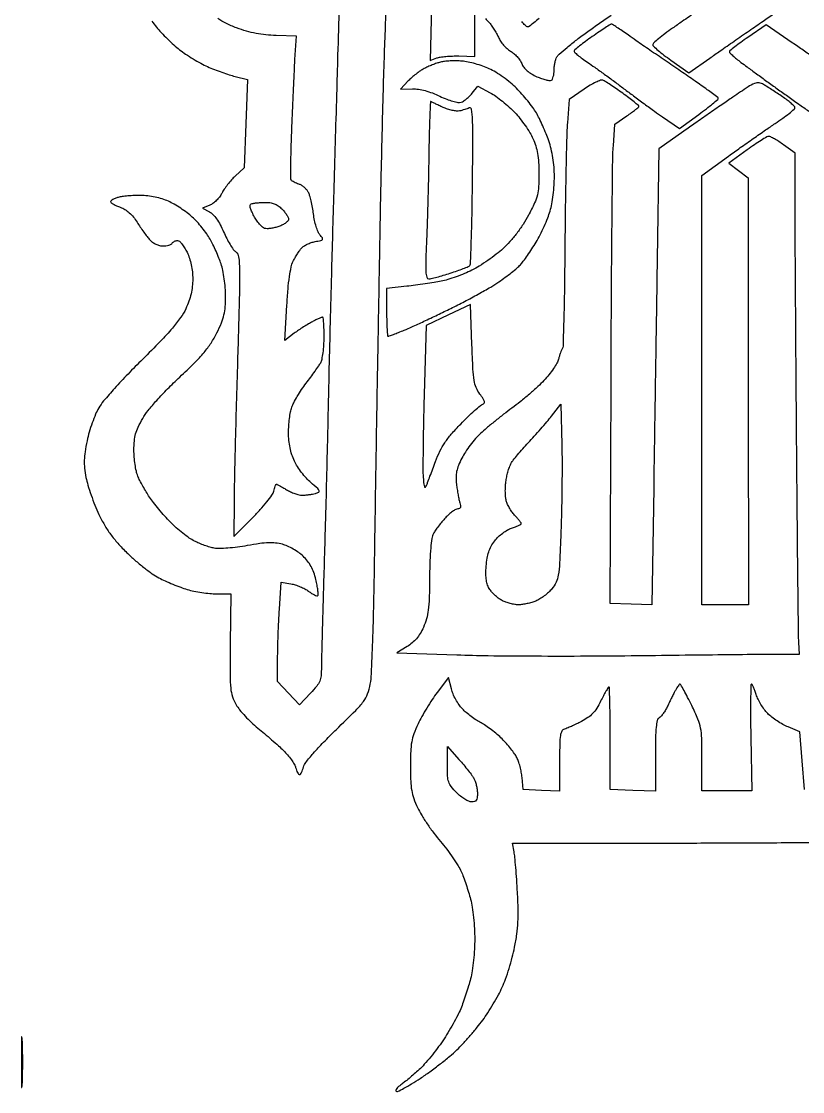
# Model space of a CAD drawing. Extents: x 0 to 41.3, y 0.4 to 52.6.
# Drawn here: x 0.03 to 24.18, y 0.44 to 33.5 of the extents above; entities that cross this region are included whole.
import ezdxf

# ---------------------------------------------------------------- set-up
doc = ezdxf.new("R2010")
doc.units = 0
doc.header["$MEASUREMENT"] = 0

msp = doc.modelspace()

# ---------------------------------------------------------------- linework, layer by layer
for points in [[(9.856507, 33.997112, 0.001544), (9.807682, 32.457128, -0.000048), (9.772762, 31.240869, -0.000027), (9.729758, 29.750773, -0.000026), (9.685933, 28.237824, -0.000042), (9.648309, 26.9451, 0.000594), (9.612557, 25.668155, 0.000396), (9.574502, 24.205382, 0.000399), (9.539852, 22.786675, 0.000783), (9.514947, 21.6576, -0.000827), (9.49032, 20.545549, -0.000455), (9.456684, 19.184372, -0.000453), (9.420043, 17.803122, -0.000725), (9.385981, 16.6239, 0.00047), (9.355493, 15.586799, 0.000618), (9.329728, 14.640257, 0.000448), (9.309819, 13.846692, 0.00593), (9.306209, 13.553874, -0.022796), (9.293992, 13.288781, -0.076928), (9.252009, 13.121, -0.072002), (9.159737, 12.967936, -0.018356), (8.9676, 12.750174), (8.6292, 12.3939), (8.2908, 12.750174), (7.9524, 13.106448), (7.952838, 13.807674, -0.005894), (7.956911, 14.135859, -0.003009), (7.969364, 14.54783, -0.002989), (7.987294, 14.972347, -0.004482), (8.008482, 15.342654), (8.063689, 16.176407), (8.364798, 16.127544, -0.03653), (8.497707, 16.095877, -0.022564), (8.648572, 16.040456, -0.022585), (8.793469, 15.971829, -0.037304), (8.908004, 15.899691, 0.019723), (9.00405, 15.834376, 0.030476), (9.092257, 15.786552, 0.030819), (9.164037, 15.758357, 0.281623), (9.195284, 15.765884, 0.219268), (9.208748, 15.802349, 0.011464), (9.195859, 15.929605, 0.016373), (9.17139, 16.084569, 0.011013), (9.133792, 16.259784, 0.027717), (9.068386, 16.479911, 0.03889), (8.984449, 16.666875, 0.041072), (8.876699, 16.830686, 0.036859), (8.739967, 16.981156, 0.035919), (8.604435, 17.092494, 0.023485), (8.433953, 17.201512, 0.02363), (8.256821, 17.292545, 0.041133), (8.10145, 17.348426, 0.038292), (7.890008, 17.388321, 0.03667), (7.671838, 17.396316, 0.026778), (7.401478, 17.371859, 0.009298), (7.015076, 17.308568, -0.012576), (6.712792, 17.261087, -0.013065), (6.412321, 17.229567, -0.012849), (6.151485, 17.21581, -0.053958), (5.995284, 17.228461, -0.026024), (5.862564, 17.261032, -0.012668), (5.696778, 17.31561, -0.012529), (5.52672, 17.381262, -0.01768), (5.379003, 17.4488, -0.036516), (5.223397, 17.541482, -0.014748), (5.024997, 17.689103, -0.014501), (4.81993, 17.861191, -0.017845), (4.639382, 18.033781, -0.010879), (4.465622, 18.220117, -0.007989), (4.280883, 18.433856, -0.00808), (4.112481, 18.641841, -0.017747), (3.992071, 18.807344, -0.012901), (3.891708, 18.964727, -0.009364), (3.787892, 19.144729, -0.00947), (3.69573, 19.319412, -0.020368), (3.632872, 19.458, -0.042258), (3.586724, 19.606858, -0.017055), (3.548183, 19.816228, -0.016732), (3.521804, 20.045652, -0.020375), (3.513099, 20.2617, -0.022047), (3.525687, 20.543978, -0.045502), (3.565117, 20.761168, -0.04412), (3.644097, 20.971818, -0.019553), (3.782913, 21.2346, -0.037451), (3.949224, 21.477714, -0.013739), (4.218274, 21.795648, -0.01267), (4.552391, 22.150633, -0.010186), (4.928843, 22.515637, 0.008098), (5.38222, 22.951569, 0.022488), (5.681501, 23.276814, 0.030085), (5.896734, 23.566663, 0.030287), (6.0751, 23.879619, 0.016801), (6.215911, 24.191685, 0.039279), (6.294417, 24.435295, 0.040113), (6.332946, 24.685067, 0.018219), (6.345, 25.015761, 0.019764), (6.334927, 25.27048, 0.01476), (6.304471, 25.54991, 0.014977), (6.260037, 25.81185, 0.032614), (6.207029, 26.008583, 0.013991), (6.139462, 26.190079, 0.008404), (6.049683, 26.401738, 0.008413), (5.953232, 26.609408, 0.014509), (5.865132, 26.778368, 0.027783), (5.762212, 26.940644, 0.01526), (5.619562, 27.127794, 0.015172), (5.462757, 27.309438, 0.023405), (5.315509, 27.455546, 0.022866), (5.154741, 27.587961, 0.014528), (4.956487, 27.727771, 0.014591), (4.753487, 27.853907, 0.026069), (4.578755, 27.943694, 0.031143), (4.387567, 28.015719, 0.022621), (4.167365, 28.072598, 0.022323), (3.938846, 28.110159, 0.027156), (3.7224, 28.124024, 0.012565), (3.527193, 28.121006, 0.011319), (3.325441, 28.108234, 0.011424), (3.145103, 28.088552, 0.034811), (3.02445, 28.06395, 0.024706), (2.935339, 28.034405, 0.035481), (2.860141, 27.99896, 0.038547), (2.806177, 27.962947, 0.230263), (2.7918, 27.933383, 0.240178), (2.807915, 27.901771, 0.02519), (2.879691, 27.854994, 0.026812), (2.976375, 27.805444, 0.018254), (3.091004, 27.759197, -0.051487), (3.234665, 27.689826, -0.043679), (3.369895, 27.589131, -0.040352), (3.495162, 27.458068, -0.031784), (3.609057, 27.298052, 0.009716), (3.705555, 27.14897, 0.007885), (3.814583, 26.992864, 0.007981), (3.91967, 26.852132, 0.020439), (4.0014, 26.75475, 0.054495), (4.086638, 26.679566, 0.044274), (4.192085, 26.618427, 0.04509), (4.304135, 26.577928, 0.064265), (4.408954, 26.5644, 0.033325), (4.502384, 26.570634, 0.038525), (4.589618, 26.589251, 0.042099), (4.659351, 26.616412, 0.141343), (4.6953, 26.649, -0.08367), (4.72373, 26.68138, -0.053441), (4.76582, 26.708749, -0.052017), (4.814323, 26.727328, -0.065563), (4.861946, 26.7336, -0.193656), (4.917046, 26.711428, -0.033148), (4.994632, 26.626349, -0.031923), (5.077008, 26.508306, -0.023657), (5.153053, 26.36849, -0.032701), (5.228212, 26.18326, -0.027496), (5.283716, 25.978821, -0.0267), (5.317826, 25.762988, -0.026294), (5.328974, 25.54364, -0.028095), (5.315523, 25.311891, -0.028663), (5.276179, 25.084681, -0.027898), (5.209843, 24.857881, -0.02384), (5.115616, 24.62734, -0.045853), (4.954434, 24.350545, -0.022122), (4.701637, 24.026957, -0.015721), (4.329692, 23.618683, -0.005697), (3.777349, 23.06224, 0.006868), (3.329589, 22.609039, 0.007896), (2.915137, 22.164004, 0.007197), (2.575772, 21.776796, 0.04451), (2.422981, 21.561088, 0.032283), (2.326013, 21.366733, 0.014564), (2.223185, 21.10092, 0.01435), (2.130546, 20.812998, 0.019008), (2.063881, 20.545888, 0.013052), (2.001309, 20.202934, 0.031269), (1.977608, 19.94561, 0.034736), (1.987306, 19.703996, 0.019967), (2.030726, 19.4157, 0.02513), (2.089232, 19.176276, 0.011567), (2.188104, 18.870823, 0.011424), (2.307139, 18.553641, 0.015523), (2.429826, 18.2736, 0.020821), (2.602406, 17.946585, 0.025759), (2.790755, 17.658312, 0.024714), (3.014341, 17.381633, 0.016851), (3.293836, 17.0892, 0.014978), (3.540307, 16.862171, 0.01235), (3.816019, 16.634751, 0.012537), (4.079612, 16.43852, 0.032242), (4.281973, 16.31434, 0.015275), (4.477867, 16.218405, 0.009154), (4.715904, 16.115926, 0.009162), (4.956739, 16.022541, 0.015729), (5.161097, 15.95479, 0.021567), (5.366967, 15.903198, 0.013436), (5.612003, 15.859736, 0.013477), (5.856394, 15.82984, 0.023697), (6.059671, 15.8202), (6.505031, 15.8202), (6.488466, 14.27625, 0.002422), (6.482758, 13.306467, 0.024248), (6.501983, 12.901563, 0.056613), (6.556926, 12.642561, 0.051693), (6.669595, 12.3939, 0.039079), (6.778199, 12.237463, 0.016144), (6.947746, 12.043074, 0.015856), (7.143831, 11.845353, 0.019673), (7.338877, 11.6748, -0.005845), (7.543014, 11.506025, -0.004227), (7.766703, 11.313371, -0.00427), (7.976155, 11.126685, -0.00927), (8.133079, 10.979002, -0.022757), (8.260508, 10.842676, -0.021936), (8.376679, 10.693704, -0.022478), (8.467169, 10.553607, -0.070779), (8.509319, 10.450252, 0.027403), (8.534694, 10.368426, 0.038979), (8.566654, 10.29936, 0.044036), (8.600143, 10.250341, 0.224522), (8.6292, 10.2366, 0.234856), (8.658415, 10.251124, 0.040276), (8.692727, 10.304941, 0.036529), (8.725773, 10.380137, 0.025231), (8.752421, 10.46925, -0.107665), (8.822538, 10.612704, -0.012342), (9.053858, 10.89081, -0.013222), (9.369333, 11.232904, -0.007418), (9.769583, 11.6325, 0.003993), (10.365454, 12.219303, 0.035472), (10.606625, 12.497535, 0.071573), (10.73283, 12.72836, 0.043604), (10.815963, 13.0284, 0.035107), (10.852066, 13.346658, 0.001928), (10.891172, 14.351068, 0.002983), (10.925993, 15.547546, 0.002175), (10.950974, 16.8777, -0.00021), (10.97265, 18.337434, -0.000163), (10.997428, 19.926208, -0.000165), (11.021511, 21.408178, -0.000398), (11.040546, 22.5036, 0.000051), (11.059506, 23.552804, 0.000026), (11.0831, 24.869756, 0.000026), (11.10727, 26.226777, 0.000039), (11.128197, 27.4104, -0.001132), (11.151988, 28.607914, -0.000709), (11.184991, 30.009121, -0.000712), (11.221413, 31.388939, -0.001299), (11.255667, 32.51491, -0.002291), (11.291137, 33.457983, -0.003567), (11.331228, 34.270376, -0.001078)], [(12.714577, 34.416071), (12.66518, 32.297921), (12.86794, 32.37101, -0.050347), (12.977692, 32.398493, -0.014), (13.154034, 32.419177, -0.013983), (13.35604, 32.431473, -0.014249), (13.55715, 32.432346), (14.0436, 32.420591), (14.043238, 34.758846)], [(20.880903, 33.792823, 0.000323), (20.457323, 33.500141, 0.000854), (20.154869, 33.2901, 0.008697), (19.922239, 33.121873, 0.013087), (19.725994, 32.966505, 0.007889), (19.569359, 32.831433, 0.211343), (19.547103, 32.7825, 0.211765), (19.568082, 32.733842, 0.009103), (19.710455, 32.606903, 0.014208), (19.890589, 32.460778, 0.009506), (20.104418, 32.303522), (20.662603, 31.909143), (21.308151, 32.365688, -0.001539), (21.625407, 32.588595, -0.000626), (22.05868, 32.890224, -0.000619), (22.525373, 33.213397, -0.000789), (22.956629, 33.510238, 0.002713), (23.592057, 33.951229, 0.04147)], [(4.063945, 33.511711, 0.020034), (4.204508, 33.326987, 0.016864), (4.35546, 33.156344, 0.00987), (4.54694, 32.961897, 0.009863), (4.746433, 32.774695, 0.016499), (4.922259, 32.626328, 0.01988), (5.108841, 32.490816, 0.011713), (5.34161, 32.343264, 0.011708), (5.581438, 32.206541, 0.019585), (5.789905, 32.104409, 0.010697), (5.997106, 32.018026, 0.007645), (6.232361, 31.929929, 0.007724), (6.459247, 31.852829, 0.016364), (6.637673, 31.801638), (7.016534, 31.706239), (6.965142, 30.34087), (6.91375, 28.9755), (6.642245, 28.7217, 0.023328), (6.527775, 28.604225, 0.015824), (6.408248, 28.46062, 0.015968), (6.301412, 28.314267, 0.030526), (6.226918, 28.189316, -0.044759), (6.155065, 28.076228, -0.034553), (6.058193, 27.96679, -0.035493), (5.952484, 27.876627, -0.067287), (5.854498, 27.822987), (5.6259, 27.735243), (5.845756, 27.619123, -0.081056), (5.952735, 27.538188, -0.036374), (6.065082, 27.401689, -0.031028), (6.17712, 27.220535, -0.020665), (6.283445, 27.000724, 0.016021), (6.378248, 26.799998, 0.017627), (6.48294, 26.612188, 0.017289), (6.583066, 26.458815, 0.080298), (6.656687, 26.383373, -0.205417), (6.748619, 26.225835, -0.026575), (6.77647, 25.828061, -0.010973), (6.772574, 25.075837, -0.000805), (6.713232, 23.0112, 0.000692), (6.674813, 21.684905, 0.00075), (6.641123, 20.393163, 0.000705), (6.615459, 19.285544, 0.00364), (6.606584, 18.672533), (6.5988, 17.590966), (7.187871, 18.180036, 0.012673), (7.417413, 18.421519, 0.0153), (7.619941, 18.659972, 0.013987), (7.777269, 18.868854, 0.093184), (7.831542, 18.986653, -0.012595), (7.854716, 19.070034, -0.019735), (7.879235, 19.140296, -0.014696), (7.902599, 19.194857, -0.292109), (7.917227, 19.2042, -0.1225), (7.938228, 19.198976, -0.00347), (8.020547, 19.15459, -0.006871), (8.116911, 19.10003, -0.004648), (8.225305, 19.035316, 0.029583), (8.346874, 18.970727, 0.02448), (8.483061, 18.916289, 0.025166), (8.613205, 18.878724, 0.058729), (8.7138, 18.867271, 0.019341), (8.80881, 18.871326, 0.011978), (8.91992, 18.883066, 0.012011), (9.029244, 18.899953, 0.021121), (9.118485, 18.919863, 0.050998), (9.222113, 18.959303, 0.392229), (9.23875, 19.00382, 0.11346), (9.191463, 19.070638, 0.005255), (8.980839, 19.254795, -0.032155), (8.841057, 19.390944, -0.019957), (8.694431, 19.567029, -0.019997), (8.563081, 19.753186, -0.033781), (8.470404, 19.920065, -0.031247), (8.392113, 20.117839, -0.028177), (8.335906, 20.330738, -0.026976), (8.302087, 20.557823, -0.023479), (8.2908, 20.798054, -0.017214), (8.298064, 21.008996, -0.014249), (8.319915, 21.232756, -0.014489), (8.351775, 21.4369, -0.037047), (8.389917, 21.581526, -0.038767), (8.451206, 21.722769, -0.013134), (8.561271, 21.918084, -0.012972), (8.694704, 22.12839, -0.014549), (8.834067, 22.323428, 0.004047), (8.973824, 22.510582, 0.004232), (9.108444, 22.697223, 0.004067), (9.222036, 22.86035, 0.018636), (9.283603, 22.957928, 0.081727), (9.324224, 23.065032, 0.016734), (9.357774, 23.265346, 0.017203), (9.381201, 23.503421, 0.015413), (9.389353, 23.75145, 0.007109), (9.386487, 23.986627, 0.011812), (9.376574, 24.184628, 0.005485), (9.362727, 24.347872, 0.386485), (9.344099, 24.3648, 0.097664), (9.314298, 24.358923, 0.006172), (9.231725, 24.32384, 0.00889), (9.133947, 24.278773, 0.00648), (9.026849, 24.225361, 0.015661), (8.902488, 24.156303, 0.008042), (8.750903, 24.062465, 0.007984), (8.597814, 23.960769, 0.011929), (8.467658, 23.866629), (8.179217, 23.647337), (8.239856, 24.738744, -0.007351), (8.274296, 25.228497, -0.014183), (8.318716, 25.618976, -0.01652), (8.371223, 25.916519, -0.065273), (8.43275, 26.091526, -0.014044), (8.492777, 26.202321, -0.011001), (8.563846, 26.319125, -0.011157), (8.634833, 26.424935, -0.026615), (8.693316, 26.499295, -0.069693), (8.762881, 26.559327, -0.031101), (8.868658, 26.618581, -0.030033), (8.990208, 26.668317, -0.035741), (9.11004, 26.699797, 0.009813), (9.289131, 26.737047, 0.183298), (9.336284, 26.768432, 0.322837), (9.336124, 26.81298, 0.026862), (9.258986, 26.908009, -0.086118), (9.201249, 26.999337, -0.023212), (9.142987, 27.161193, -0.022789), (9.093006, 27.354086, -0.02183), (9.05994, 27.553508, 0.014047), (9.029717, 27.755176, 0.014056), (8.988224, 27.954786, 0.014015), (8.942288, 28.126706, 0.0528), (8.899469, 28.229521, 0.055534), (8.846899, 28.304564, 0.037878), (8.772274, 28.377367, 0.038129), (8.688437, 28.437358, 0.06067), (8.60814, 28.473573, -0.022509), (8.532135, 28.501103, -0.024623), (8.461216, 28.534642, -0.025085), (8.403917, 28.569079, -0.100993), (8.3754, 28.59801, -0.146234), (8.359366, 28.652443, -0.001366), (8.362184, 29.075011, -0.004456), (8.371128, 29.563354, -0.00285), (8.38981, 30.130558, -0.000867), (8.414646, 30.74563, -0.00079), (8.442374, 31.380155, -0.000789), (8.468955, 31.947368, -0.002558), (8.489117, 32.323701), (8.531715, 33.049301), (7.904321, 33.065499, -0.019261), (7.586763, 33.085955, -0.02199), (7.285598, 33.130491, -0.021957), (6.989117, 33.20138, -0.019093), (6.685603, 33.300879, -0.021694), (6.351218, 33.441604, -0.042689), (6.102103, 33.586581, -0.037419)], [(14.371682, 33.592761, 0.014374), (14.477255, 33.47615, -0.031994), (14.554307, 33.384772, -0.016763), (14.638705, 33.262213, -0.016606), (14.717127, 33.130287, -0.024418), (14.776301, 33.009117, 0.046812), (14.840602, 32.891139, 0.031192), (14.934442, 32.768955, 0.031396), (15.041369, 32.660884, 0.052181), (15.145285, 32.586117, -0.047097), (15.247808, 32.51392, -0.031777), (15.35047, 32.414133, -0.032031), (15.438191, 32.303869, -0.053639), (15.495008, 32.200067, 0.06595), (15.562274, 32.084026, 0.049771), (15.663528, 31.976748, 0.043811), (15.797577, 31.879573, 0.030814), (15.963054, 31.793827, 0.018788), (16.109595, 31.735483, 0.025169), (16.246598, 31.69445, 0.023936), (16.360165, 31.672277, 0.176428), (16.413375, 31.683303, 0.149403), (16.445638, 31.720042, 0.039338), (16.472435, 31.794525, 0.036328), (16.490848, 31.88819, 0.030379), (16.497, 31.989355, -0.028399), (16.503194, 32.098323, -0.022176), (16.521839, 32.215415, -0.022661), (16.549077, 32.323181, -0.04967), (16.581559, 32.401723, -0.091492), (16.653582, 32.491913, -0.006657), (16.897693, 32.697999, -0.009127), (17.198512, 32.936112, -0.006778), (17.539019, 33.188449, -0.003549), (17.899109, 33.44395, -0.003656), (18.259237, 33.691755, -0.003536)], [(16.035802, 33.594667, -0.010753), (15.869232, 33.457297, -0.006407), (15.726658, 33.347714, -0.162018), (15.680639, 33.3324, -0.152668), (15.645353, 33.343431, -0.037692), (15.597663, 33.382103, -0.035073), (15.547287, 33.436833, -0.028914), (15.501433, 33.5016, -0.018242)], [(24.524218, 32.37703, 0.000654), (24.189718, 32.610916, 0.000669), (23.8572, 32.842109), (23.0535, 33.399312), (22.483027, 33.006306, 0.005909), (22.264331, 32.851801, 0.009201), (22.07996, 32.71301, 0.00404), (21.92749, 32.591776, 0.223669), (21.911977, 32.559731, 0.206294), (21.92508, 32.528399, 0.008293), (22.017187, 32.442384, 0.01338), (22.133214, 32.343085, 0.008947), (22.27095, 32.235477, 0.003054), (22.459428, 32.095378, 0.000913), (22.748543, 31.884013, 0.000915), (23.074024, 31.647883, 0.00099), (23.3919, 31.419114, 0.001203), (23.714931, 31.188779, 0.001032), (24.055939, 30.947917, 0.001039), (24.366521, 30.730469, 0.002988)], [(26.909416, 18.6966, -0.000063), (26.870028, 20.970932, -0.000049), (26.827933, 23.433506, -0.00005), (26.789283, 25.721159, -0.000124)], [(24.2379, 9.7713), (24.165456, 10.662291), (24.093012, 11.553282), (23.724404, 11.70574, -0.029699), (23.564395, 11.783341, -0.018976), (23.388011, 11.891212, -0.019063), (23.222605, 12.01054, -0.033413), (23.096857, 12.123047, -0.034467), (22.990678, 12.247782, -0.022775), (22.885795, 12.404171, -0.022941), (22.797347, 12.566328, -0.040615), (22.741967, 12.708148, 0.01343), (22.701572, 12.830885, 0.020728), (22.659498, 12.934339, 0.016153), (22.62001, 13.014038, 0.276106), (22.595959, 13.028445, 0.409707), (22.5759, 13.008729, 0.000904), (22.569156, 12.543865, 0.004743), (22.567444, 12.011336, 0.002843), (22.575009, 11.378745), (22.604118, 9.729), (21.834759, 9.729), (21.0654, 9.729), (21.065957, 10.72305, 0.00619), (21.058444, 11.358683, 0.041531), (21.024684, 11.672358, 0.052451), (20.941541, 11.945942, 0.013198), (20.748707, 12.370624, 0.004905), (20.623749, 12.6213, 0.007822), (20.51151, 12.8328, 0.002762), (20.411935, 13.011213, 0.257278), (20.387511, 13.026274, 0.223448), (20.365289, 13.017121, 0.022377), (20.327502, 12.97186, 0.024717), (20.285606, 12.910817, 0.017118), (20.244152, 12.83805, 0.004285), (20.196017, 12.744458, 0.001756), (20.132219, 12.616636, 0.001737), (20.064672, 12.478903, 0.002225), (20.003486, 12.3516, -0.021273), (19.940968, 12.233287, -0.022292), (19.869517, 12.122606, -0.022645), (19.799583, 12.033072, -0.085476), (19.744995, 11.987846, 0.20901), (19.685391, 11.907352, 0.031175), (19.651919, 11.703764, 0.020495), (19.632381, 11.376574, 0.004665), (19.6272, 10.821175), (19.6272, 9.722157), (18.92925, 9.746729), (18.2313, 9.7713), (18.2313, 11.35763, 0.002499), (18.228261, 11.965562, 0.004187), (18.218874, 12.476494, 0.00071), (18.206266, 12.924038, 0.440544), (18.189, 12.938918, 0.22966), (18.16572, 12.923992, 0.005344), (18.096998, 12.808951, 0.010778), (18.01932, 12.66885, 0.006967), (17.9352, 12.503557, -0.02587), (17.812233, 12.282971, -0.049307), (17.688059, 12.122582, -0.052058), (17.53969, 11.995203, -0.032463), (17.343, 11.877166, -0.006239), (17.186391, 11.798965, -0.006583), (17.030641, 11.72612, -0.006324), (16.894827, 11.666823, -0.02942), (16.81425, 11.638302, 0.203062), (16.735448, 11.574311, 0.084733), (16.691657, 11.441731, 0.033201), (16.670794, 11.192681, 0.004299), (16.6662, 10.65839), (16.6662, 9.721269), (16.102933, 9.746285), (15.539665, 9.7713), (15.505012, 10.146113, 0.023067), (15.482559, 10.30741, 0.017366), (15.443621, 10.482217, 0.017651), (15.39539, 10.644314, 0.038207), (15.344681, 10.763962, 0.035463), (15.273839, 10.879989, 0.013214), (15.158868, 11.032659, 0.013016), (15.024319, 11.193075, 0.015362), (14.888611, 11.337389, 0.019663), (14.738687, 11.475963, 0.014106), (14.561049, 11.619185, 0.014279), (14.38391, 11.746122, 0.029562), (14.23746, 11.832742, -0.026513), (14.096223, 11.915121, -0.015642), (13.93637, 12.027398, -0.015626), (13.783314, 12.14987, -0.025719), (13.6629, 12.263751, -0.039715), (13.559246, 12.39129, -0.024648), (13.457729, 12.555471, -0.024665), (13.373018, 12.728542, -0.040311), (13.320845, 12.883241), (13.23259, 13.236684), (12.880462, 12.770295, 0.015801), (12.728434, 12.555119, 0.009681), (12.562325, 12.292592, 0.009702), (12.407807, 12.026052, 0.017013), (12.291917, 11.799002, 0.021307), (12.164364, 11.493324, 0.04352), (12.096158, 11.242714, 0.035054), (12.064396, 10.951542, 0.009644), (12.0555, 10.4904, 0.009582), (12.064192, 10.036895, 0.033381), (12.094896, 9.745738, 0.042623), (12.159508, 9.499885, 0.024086), (12.27685, 9.21471, 0.027177), (12.395604, 8.993592, 0.011915), (12.575408, 8.713708, 0.011752), (12.780788, 8.425024, 0.015416), (12.982385, 8.171965, -0.012965), (13.179383, 7.927153, -0.011631), (13.370919, 7.663575, -0.011749), (13.53174, 7.418991, -0.035435), (13.625131, 7.24276, -0.015616), (13.695154, 7.070079, -0.007352), (13.775288, 6.843044, -0.007278), (13.852323, 6.602597, -0.010173), (13.913645, 6.38538, -0.025782), (13.963591, 6.143044, -0.011498), (14.005426, 5.819793, -0.011347), (14.034114, 5.475014, -0.015082), (14.0436, 5.1606, -0.014903), (14.034215, 4.845804, -0.011142), (14.005822, 4.499852, -0.011288), (13.964417, 4.174931, -0.025108), (13.914993, 3.930524, -0.010228), (13.852998, 3.706684, -0.006616), (13.772555, 3.45016, -0.006651), (13.68726, 3.201476, -0.012489), (13.610693, 3.0033, -0.020713), (13.516866, 2.801431, -0.008725), (13.374981, 2.537941, -0.008615), (13.213355, 2.261224, -0.011108), (13.054986, 2.013099, -0.01389), (12.883744, 1.772252, -0.010527), (12.683191, 1.517494, -0.010666), (12.484681, 1.286212, -0.024266), (12.322936, 1.122431, -0.006159), (12.17302, 0.988049, -0.005453), (12.013682, 0.85176, -0.005482), (11.867489, 0.73215, -0.016612), (11.764504, 0.655228, 0.029639), (11.689459, 0.596069, 0.050064), (11.635267, 0.537184, 0.069628), (11.607592, 0.487103, 0.296021), (11.614381, 0.455219, 0.320913), (11.659626, 0.447716, 0.00797), (11.856785, 0.548527, 0.01424), (12.092028, 0.682308, 0.008847), (12.360563, 0.851884, 0.011664), (12.656831, 1.056435, 0.008494), (12.976833, 1.29698, 0.00859), (13.272679, 1.535608, 0.018618), (13.489697, 1.731061, 0.013227), (13.684045, 1.92991, 0.00781), (13.90593, 2.176914, 0.007811), (14.119928, 2.430653, 0.013261), (14.289875, 2.650309, 0.014872), (14.445673, 2.87695, 0.009193), (14.615798, 3.151891, 0.009218), (14.774001, 3.429945, 0.016341), (14.892528, 3.665509, 0.022268), (14.995423, 3.916567, 0.010859), (15.105249, 4.244982, 0.010749), (15.204894, 4.592158, 0.015285), (15.277275, 4.904894, 0.015779), (15.344113, 5.305509, 0.020454), (15.378642, 5.676287, 0.018099), (15.385042, 6.082403, 0.008998), (15.36526, 6.596894, 0.003267), (15.340461, 6.990266, 0.003734), (15.311479, 7.366117, 0.003379), (15.282357, 7.684602, 0.021105), (15.259497, 7.84665), (15.208796, 8.1216), (20.019448, 8.121749, 0.001001), (22.051156, 8.125879, 0.000873), (24.177785, 8.138174, 0.000878), (26.100837, 8.156025, 0.002602)]]:
    msp.add_lwpolyline(points, format="xyb")
for points in [[(18.268971, 33.414859, 0.153176), (18.23674, 33.40634, 0.002446), (18.075654, 33.303707, 0.00618), (17.889145, 33.180303, 0.004027), (17.676771, 33.033465, 0.005423), (17.466462, 32.882101, 0.008084), (17.286154, 32.744787, 0.004096), (17.1371, 32.625429, 0.14776), (17.11271, 32.589315, 0.28932), (17.122241, 32.553866, 0.011067), (17.229211, 32.459526, 0.016826), (17.367725, 32.350472, 0.010708), (17.535695, 32.2326, -0.006458), (17.751973, 32.083556, -0.002533), (18.046513, 31.872667, -0.002506), (18.362798, 31.641353, -0.003122), (18.654285, 31.423096, 0.002697), (18.951355, 31.200266, 0.001949), (19.284821, 30.954945, 0.001969), (19.603551, 30.724292, 0.004283), (19.850368, 30.55034), (20.369637, 30.190986), (20.971318, 30.629988, 0.005566), (21.201765, 30.802091, 0.008736), (21.395522, 30.955618, 0.003586), (21.556396, 31.089673, 0.233077), (21.570502, 31.122045, 0.227136), (21.552785, 31.154964, 0.001044), (21.227767, 31.391083, 0.004566), (20.852426, 31.657379, 0.002834), (20.407252, 31.963416, -0.00076), (19.928731, 32.289464, -0.000758), (19.450789, 32.617247, -0.000741), (19.034144, 32.904831, -0.002991), (18.7812, 33.082225, 0.004156), (18.599489, 33.209031, 0.006256), (18.438796, 33.316264, 0.002804), (18.300641, 33.404882, 0.130515)], [(13.648279, 32.274094, 0.018383), (13.473325, 32.282656, 0.014866), (13.285308, 32.279347, 0.015123), (13.111869, 32.265867, 0.037062), (12.9861, 32.242734, 0.0192), (12.870613, 32.207719, 0.010608), (12.7323, 32.156603, 0.010564), (12.594113, 32.098774, 0.016694), (12.4785, 32.042806, 0.029299), (12.364331, 31.973932, 0.015195), (12.22991, 31.875555, 0.015056), (12.097516, 31.765776, 0.022117), (11.988636, 31.66091), (11.752571, 31.412514), (12.115536, 31.418675, -0.04191), (12.301852, 31.406211, -0.027861), (12.51156, 31.362328, -0.025438), (12.736521, 31.289559, -0.020776), (12.969027, 31.189811, 0.017685), (13.177856, 31.098688, 0.025647), (13.368468, 31.034506, 0.027827), (13.526505, 30.999519, 0.117933), (13.62247, 31.006494, 0.067087), (13.697273, 31.041829, 0.026762), (13.789169, 31.108661, 0.025899), (13.881909, 31.192341, 0.02961), (13.96118, 31.281687), (14.136974, 31.505173), (14.519996, 31.297836, -0.03017), (14.69388, 31.189673, -0.014799), (14.902123, 31.032547, -0.014625), (15.109548, 30.855971, -0.020583), (15.282993, 30.685877, -0.021256), (15.44167, 30.501823, -0.015066), (15.604289, 30.282884, -0.015245), (15.747156, 30.063978, -0.030903), (15.843185, 29.882177, -0.031615), (15.928612, 29.655881, -0.03202), (15.984397, 29.421575, -0.027081), (16.015946, 29.1498, -0.013823), (16.027551, 28.8063, -0.013422), (16.019034, 28.395174, -0.049691), (15.981114, 28.138821, -0.048665), (15.892976, 27.892337, -0.012511), (15.70287, 27.514056, -0.020928), (15.536236, 27.231316, -0.018773), (15.340737, 26.952758, -0.019211), (15.130882, 26.697407, -0.026007), (14.921218, 26.484758, -0.020517), (14.710751, 26.307686, -0.012876), (14.451312, 26.117467, -0.012922), (14.185813, 25.943116, -0.022957), (13.957415, 25.815563, -0.017347), (13.729531, 25.711403, -0.012221), (13.466795, 25.609621, -0.012352), (13.210394, 25.524526, -0.025222), (13.004767, 25.473047, -0.008887), (12.79173, 25.434919, -0.003974), (12.510238, 25.391979, -0.003933), (12.211771, 25.351268, -0.005327), (11.941476, 25.319486), (11.319852, 25.2531), (11.320435, 24.51285, 0.006123), (11.324131, 24.229284, 0.010265), (11.335044, 23.991223, 0.004189), (11.349875, 23.793086, 0.41405), (11.369348, 23.776598, 0.067939), (11.40283, 23.784022, 0.002127), (11.534437, 23.833278, 0.004113), (11.689167, 23.8934, 0.002835), (11.863489, 23.963939, 0.009024), (12.099547, 24.066038, 0.002406), (12.471719, 24.237211, 0.002439), (12.892964, 24.435921, 0.002513), (13.308029, 24.636766, 0.006531), (13.725728, 24.848294, 0.005793), (14.154901, 25.079093, 0.005825), (14.536404, 25.295832, 0.017699), (14.788529, 25.455201, 0.009227), (14.986498, 25.595799, 0.008722), (15.182945, 25.746206, 0.008712), (15.352175, 25.885396, 0.029932), (15.454691, 25.983926, 0.026966), (15.545372, 26.093471, 0.007866), (15.672908, 26.271435, 0.007879), (15.810416, 26.476663, 0.008361), (15.938625, 26.682145, 0.017356), (16.063132, 26.90662, 0.011833), (16.189574, 27.169691, 0.011937), (16.299589, 27.429539, 0.023433), (16.372284, 27.641933, 0.026569), (16.423714, 27.861797, 0.013112), (16.466729, 28.145567, 0.012972), (16.496066, 28.443136, 0.018471), (16.505465, 28.708588, 0.019285), (16.493815, 28.998884, 0.019404), (16.459833, 29.286818, 0.019986), (16.405087, 29.562186, 0.024258), (16.331171, 29.81474, 0.012706), (16.249467, 30.032703, 0.008924), (16.146971, 30.273853, 0.009011), (16.040499, 30.501328, 0.018578), (15.947546, 30.67437, 0.025326), (15.838613, 30.840372, 0.011587), (15.680814, 31.045998, 0.011442), (15.504286, 31.255324, 0.015479), (15.334789, 31.435653, 0.024288), (15.148777, 31.604421, 0.016472), (14.92192, 31.778792, 0.016624), (14.691118, 31.933038, 0.03165), (14.494478, 32.038585, 0.02358), (14.297077, 32.117929, 0.015898), (14.065306, 32.190447, 0.016036), (13.836138, 32.246377, 0.03042)], [(18.005885, 31.683514, 0.182335), (17.933906, 31.683925, 0.0221), (17.785535, 31.621334, 0.023922), (17.609773, 31.527308, 0.017559), (17.424139, 31.407225), (16.9623, 31.084923), (16.907782, 30.368612, 0.012382), (16.885221, 29.928354, 0.001487), (16.862394, 28.955646, 0.00177), (16.842791, 27.799216, 0.001455), (16.829826, 26.5644, -0.001751), (16.816627, 25.374547, -0.002802), (16.796108, 24.358719, -0.000561), (16.772058, 23.465551, -0.145099), (16.747959, 23.3919, 0.051976), (16.721707, 23.34391, 0.01347), (16.689829, 23.261663, 0.013553), (16.65839, 23.165413, 0.013444), (16.632119, 23.067341, -0.071352), (16.584677, 22.947627, -0.019583), (16.476839, 22.775211, -0.019376), (16.33785, 22.587297, -0.019113), (16.184125, 22.409818, -0.018223), (15.991952, 22.218821, -0.008702), (15.73202, 21.986911, -0.008614), (15.451799, 21.753814, -0.012129), (15.193521, 21.556502, 0.007249), (14.93695, 21.364431, 0.005559), (14.662046, 21.147431, 0.005623), (14.409319, 20.938595, 0.013254), (14.226828, 20.775825, 0.025315), (14.070846, 20.613454, 0.016003), (13.905105, 20.409628, 0.016066), (13.754717, 20.198337, 0.02833), (13.646503, 20.013559, 0.020868), (13.54162, 19.785723, 0.045834), (13.485325, 19.602496, 0.050335), (13.466261, 19.423141, 0.03052), (13.478154, 19.209859, 0.00806), (13.499787, 19.047979, 0.007254), (13.527317, 18.881078, 0.007289), (13.556357, 18.732137, 0.022686), (13.581897, 18.63315, -0.032799), (13.60291, 18.544322, -0.120663), (13.598704, 18.487166, -0.200863), (13.57087, 18.454787, -0.116595), (13.520163, 18.4428, 0.131661), (13.457708, 18.426064, 0.025558), (13.358845, 18.362033, 0.025568), (13.248196, 18.27311, 0.021198), (13.139747, 18.16785, 0.01459), (13.031945, 18.047086, 0.011804), (12.923234, 17.911538, 0.011979), (12.828849, 17.781651, 0.02995), (12.768132, 17.6814, 0.083031), (12.717463, 17.52799, 0.016314), (12.682392, 17.238824, 0.014001), (12.658775, 16.846129, 0.006234), (12.648615, 16.3278, -0.005252), (12.63737, 15.690255, -0.023604), (12.609301, 15.318393, -0.038273), (12.55443, 15.046371, -0.037433), (12.458464, 14.783787, -0.030546), (12.357927, 14.593605, -0.039453), (12.242217, 14.433644, -0.041646), (12.108568, 14.300778, -0.041384), (11.954479, 14.191587), (11.6325, 14.0013), (13.4937, 13.933998, 0.006157), (14.456704, 13.911045, 0.001922), (15.901627, 13.899959, 0.001921), (17.515658, 13.899983, 0.002121), (19.0773, 13.912629, -0.000191), (20.549799, 13.930238, -0.00025), (21.89477, 13.945134, -0.000182), (23.022301, 13.956646, -0.002376), (23.441488, 13.958781), (24.083276, 13.959), (24.060051, 14.31855, -0.013234), (24.049678, 14.591103, -0.00016), (24.029754, 16.361772, -0.000479), (24.009334, 18.408811, -0.000313), (23.989526, 20.7693, -0.000147), (23.971398, 23.195653, -0.000184), (23.956058, 25.448042, -0.000148), (23.944435, 27.338793, -0.001421), (23.942014, 28.143331), (23.9418, 29.426162), (23.586734, 29.687281, 0.012308), (23.443506, 29.787275, 0.015807), (23.306812, 29.871696, 0.013666), (23.189823, 29.934746, 0.117278), (23.132412, 29.9484, 0.132275), (23.070073, 29.931614, 0.007328), (22.895626, 29.826879, 0.010911), (22.690317, 29.693193, 0.007737), (22.465714, 29.534713), (21.898271, 29.121025), (22.193394, 28.895923), (22.488518, 28.670822), (22.498364, 22.076311), (22.508211, 15.4818), (21.786805, 15.4818), (21.0654, 15.4818), (21.0654, 22.112383), (21.0654, 28.742967), (21.89025, 29.342135, -0.002543), (22.250713, 29.601185, -0.001877), (22.652224, 29.884384, -0.001896), (23.033725, 30.149182, -0.004251), (23.325902, 30.346702, 0.009018), (23.559932, 30.508185, 0.013626), (23.757123, 30.657866, 0.008317), (23.91411, 30.788269, 0.220315), (23.936163, 30.8367, 0.196078), (23.917208, 30.882341, 0.016779), (23.823241, 30.971002, 0.020196), (23.699309, 31.071718, 0.014236), (23.552506, 31.1751, 0.001328), (23.391258, 31.281306, 0.001193), (23.22357, 31.390545, 0.001195), (23.072641, 31.487844, 0.00376), (22.970716, 31.55213, 0.108565), (22.830703, 31.601485, 0.128729), (22.692081, 31.582878, 0.048166), (22.490174, 31.476286, 0.004541), (22.024471, 31.163746, 0.00108), (21.682629, 30.928714, 0.000615), (21.270282, 30.643143, 0.000614), (20.855835, 30.354607, 0.001017), (20.5068, 30.109916), (19.7367, 29.5677), (19.682209, 26.1414, 0.000082), (19.65745, 24.568376, 0.000046), (19.627875, 22.6582, 0.000046), (19.59837, 20.72963, 0.000075), (19.573762, 19.095097), (19.519806, 15.475093), (18.875553, 15.499597), (18.2313, 15.5241), (18.255372, 22.2498, -0.000625), (18.268056, 24.875875, -0.000902), (18.286371, 27.198747, -0.000465), (18.307288, 29.168619, -0.014678), (18.327098, 29.652679), (18.374752, 30.329858), (18.746992, 30.583279, 0.007799), (18.88933, 30.683467, 0.012123), (19.008533, 30.774683, 0.006394), (19.104677, 30.854066, 0.249028), (19.114626, 30.879, 0.195419), (19.100717, 30.904802, 0.00299), (18.966815, 31.014066, 0.00751), (18.806858, 31.13909, 0.004836), (18.617906, 31.279401, 0.005035), (18.420688, 31.419896, 0.006336), (18.235127, 31.545826, 0.005141), (18.077384, 31.647669, 0.049191)], [(12.69, 31.022336, 0.568132), (12.672498, 31.012928, 0.000862), (12.653851, 30.574359, 0.004305), (12.637566, 30.068122, 0.002521), (12.626341, 29.461698, -0.00189), (12.614401, 28.76945, -0.001377), (12.596097, 27.999882, -0.00139), (12.574699, 27.270127, -0.003059), (12.553378, 26.71245, 0.003228), (12.529116, 26.072182, 0.023065), (12.53367, 25.762373, 0.052175), (12.561189, 25.597186, 0.337355), (12.624216, 25.5492, 0.058618), (12.699462, 25.558052, 0.006284), (12.870114, 25.60104, 0.007665), (13.072596, 25.658098, 0.006097), (13.289378, 25.725678, 0.005803), (13.501453, 25.797371, 0.008069), (13.689514, 25.866816, 0.005317), (13.844967, 25.928998, 0.096321), (13.889425, 25.958328, 0.192004), (13.913123, 26.011947, 0.0007), (13.937922, 26.712766, 0.00351), (13.959437, 27.510876, 0.00218), (13.974025, 28.447748, 0.001324), (13.985988, 29.845144, 0.011941), (13.974998, 30.456651, 0.022375), (13.946427, 30.785772, 0.496371), (13.8744, 30.826819, -0.018052), (13.813299, 30.803302, -0.008567), (13.733071, 30.777234, -0.008479), (13.648145, 30.752806, -0.011888), (13.57148, 30.734098, -0.081714), (13.481388, 30.729363, -0.026737), (13.349765, 30.751148, -0.025827), (13.203748, 30.791422, -0.026467), (13.06388, 30.846266, -0.00142), (12.933784, 30.905845, -0.001957), (12.817276, 30.960155, -0.001237), (12.719622, 31.006439, -0.023749)], [(7.554395, 27.911321, -0.036789), (7.716109, 27.902783, -0.059304), (7.849768, 27.869399, -0.061752), (7.968058, 27.806824, -0.043896), (8.083145, 27.710345, -0.024989), (8.162627, 27.622495, -0.027969), (8.229801, 27.530275, -0.028905), (8.277437, 27.446266, -0.115011), (8.2908, 27.388941, -0.18743), (8.27098, 27.337926, -0.047326), (8.203723, 27.277117, -0.041674), (8.107853, 27.217383, -0.031745), (7.994369, 27.167999, -0.027021), (7.870037, 27.130498, -0.026527), (7.741622, 27.10635, -0.027513), (7.627053, 27.097416, -0.084205), (7.550219, 27.108651, -0.108299), (7.481386, 27.148887, -0.028931), (7.392682, 27.240692, -0.027917), (7.301562, 27.359427, -0.025602), (7.221359, 27.490967, -0.017042), (7.145478, 27.643252, -0.051489), (7.108477, 27.752954, -0.094585), (7.106004, 27.826075, -0.262471), (7.136759, 27.865041, -0.058607), (7.193303, 27.880823, -0.011187), (7.299263, 27.894971, -0.01179), (7.424385, 27.905857, -0.010602)], [(13.959, 23.509402), (13.9167, 24.755715), (13.228326, 24.434202), (12.539953, 24.112688), (12.480444, 21.975694, 0.001843), (12.459928, 21.126409, 0.002341), (12.44755, 20.342186, 0.001835), (12.442664, 19.684613, 0.019285), (12.452027, 19.4157, 0.007362), (12.470131, 19.210721, 0.066788), (12.491103, 19.123583, 0.516335), (12.517999, 19.116774, 0.122438), (12.550341, 19.1619, 0.003493), (12.588804, 19.260717, 0.00058), (12.661276, 19.451492, 0.000636), (12.745957, 19.676048, 0.000563), (12.833595, 19.910145, -0.023791), (12.969081, 20.226481, -0.035057), (13.11979, 20.488291, -0.031021), (13.319366, 20.748424, -0.014114), (13.610063, 21.063818, -0.007078), (13.833504, 21.28652, -0.009696), (14.041218, 21.480102, -0.006849), (14.219277, 21.635362, -0.10434), (14.290827, 21.674032, 0.178968), (14.335772, 21.707617, 0.212985), (14.343887, 21.759491, 0.079555), (14.306079, 21.843408, 0.013833), (14.206227, 21.986354, -0.059348), (14.090635, 22.188781, -0.059914), (14.026286, 22.412054, -0.028168), (13.98986, 22.759019, -0.003588)], [(16.73554, 20.418688, -0.005378), (16.741845, 19.832508, -0.002796), (16.737755, 19.101063, -0.00278), (16.725177, 18.349989, -0.004234), (16.705107, 17.698009, -0.002516), (16.664058, 16.771406, -0.027479), (16.625246, 16.400444, -0.068724), (16.556296, 16.174688, -0.066561), (16.428217, 15.973355, -0.033195), (16.324076, 15.865065, -0.022335), (16.192125, 15.755294, -0.022537), (16.05426, 15.66013, -0.040853), (15.932617, 15.597197, -0.027591), (15.807868, 15.552983, -0.018435), (15.660977, 15.515698, -0.018588), (15.515453, 15.490037, -0.034356), (15.395716, 15.4818, -0.037721), (15.278673, 15.490642, -0.022665), (15.141954, 15.517807, -0.022627), (15.007667, 15.557398, -0.036342), (14.897962, 15.604376, -0.040299), (14.796356, 15.667767, -0.024487), (14.686841, 15.757661, -0.024454), (14.586302, 15.858158, -0.039189), (14.512112, 15.954071, -0.053876), (14.443012, 16.089302, -0.051879), (14.403311, 16.237895, -0.040357), (14.389174, 16.421752, -0.017072), (14.398599, 16.669224, -0.022069), (14.427611, 16.917473, -0.040449), (14.47626, 17.115137, -0.045277), (14.551444, 17.286864, -0.037128), (14.660816, 17.454759, -0.039766), (14.769424, 17.575854, -0.028402), (14.908329, 17.693667, -0.028848), (15.054581, 17.791368, -0.053174), (15.184766, 17.850292, 0.011208), (15.29861, 17.890715, 0.017459), (15.394546, 17.931108, 0.011919), (15.469959, 17.968215, 0.279369), (15.4818, 17.987753, 0.160821), (15.473774, 18.012061, 0.007533), (15.420544, 18.081663, 0.01179), (15.353166, 18.163047, 0.00814), (15.27327, 18.252075, -0.034728), (15.189485, 18.356058, -0.024843), (15.11022, 18.482731, -0.025225), (15.046514, 18.61163, -0.048132), (15.011034, 18.721485, -0.0377), (14.99423, 18.840011, -0.016868), (14.989229, 18.997504, -0.016587), (14.995127, 19.165176, -0.021623), (15.012221, 19.317753, -0.017524), (15.040688, 19.465892, -0.014863), (15.080831, 19.620132, -0.015119), (15.125857, 19.758512, -0.04012), (15.168706, 19.853187, -0.039427), (15.233659, 19.951462, -0.007865), (15.365793, 20.115342, -0.008274), (15.526176, 20.30162, -0.007628), (15.696975, 20.487687, 0.005474), (15.881705, 20.687198, 0.003911), (16.084214, 20.914317, 0.003949), (16.273848, 21.133847, 0.008437), (16.416075, 21.306988), (16.7085, 21.675475)], [(13.55715, 10.701429, -0.006831), (13.702336, 10.533324, -0.007059), (13.841266, 10.363125, -0.006851), (13.957436, 10.21244, -0.029875), (14.019452, 10.118469, -0.049622), (14.059113, 10.030707, -0.023981), (14.092901, 9.912012, -0.02351), (14.116535, 9.783856, -0.031123), (14.125202, 9.66555, -0.025364), (14.119475, 9.521775, -0.119414), (14.093031, 9.444125, -0.178933), (14.040355, 9.404019, -0.074292), (13.95054, 9.3906, -0.107509), (13.862961, 9.409651, -0.031333), (13.740573, 9.475094, -0.029917), (13.608413, 9.568154, -0.028029), (13.48524, 9.67824, -0.027018), (13.318767, 9.863746, -0.088694), (13.240086, 10.007626, -0.068885), (13.206007, 10.188779, -0.012099), (13.1976, 10.536151), (13.1976, 11.106422)], [(0.062941, 2.05155, 0.041169), (0.052587, 2.135238, 0.883896), (0.042812, 2.134432, 0.008506), (0.036139, 1.854141, 0.001698), (0.03444, 1.3536, 0.001698), (0.036139, 0.853059, 0.008506), (0.042812, 0.572768, 0.883896), (0.052587, 0.571962, 0.041169), (0.062941, 0.65565, 0.006428), (0.071827, 0.973384, 0.003776), (0.074698, 1.3536, 0.003776), (0.071827, 1.733816, 0.006428)]]:
    msp.add_lwpolyline(points, format="xyb", close=True)

doc.saveas('drawing.dxf')
